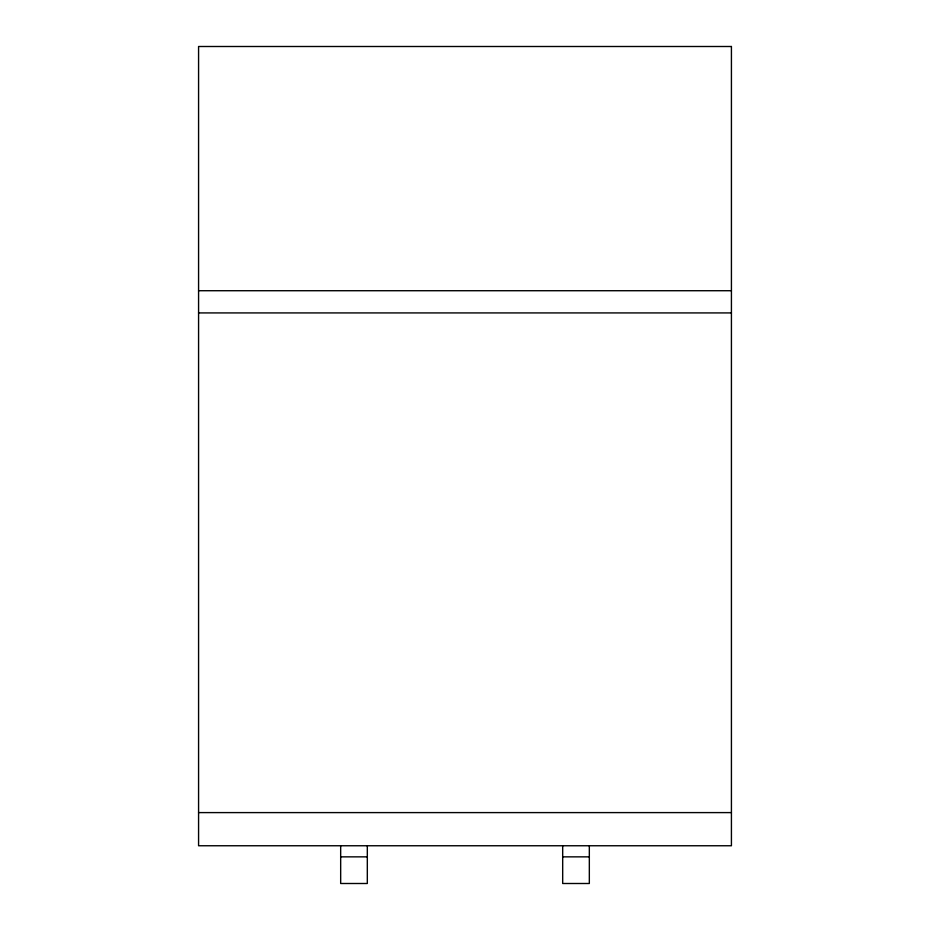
<?xml version="1.0" encoding="UTF-8"?>
<svg xmlns="http://www.w3.org/2000/svg" width="930" height="930" viewBox="0 0 930 930"><rect width="100%" height="100%" fill="white"/><g stroke="black" fill="none" stroke-linecap="round" stroke-linejoin="round"><path stroke-width="1.4" d="M198.578 290.718L731.422 290.718M198.578 312.922L731.422 312.922M198.578 812.599L731.422 812.599M340.671 856.856L367.315 856.856M562.685 856.856L589.329 856.856M589.329 845.754L589.329 883.5L562.685 883.5L562.685 845.754M367.315 845.754L367.315 883.5L340.671 883.5L340.671 845.754M731.422 46.5L198.578 46.5L198.578 845.754L731.422 845.754L731.422 46.5"/></g></svg>
